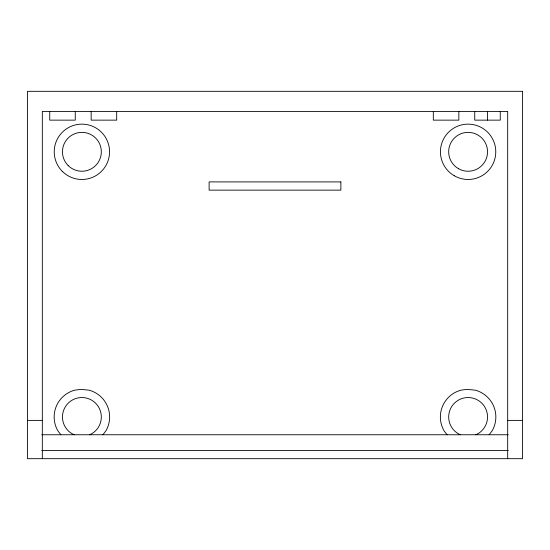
<?xml version="1.0" encoding="UTF-8"?>
<svg xmlns="http://www.w3.org/2000/svg" width="550" height="550" viewBox="0 0 550 550"><rect width="100%" height="100%" fill="white"/><g stroke="black" fill="none" stroke-linecap="round" stroke-linejoin="round"><path stroke-width="0.82" d="M102.912 434.754L105.916 430.842A27.741 27.741 0 0 0 89.073 390.177L80.816 389.373L74.711 390.177A27.741 27.741 0 0 0 57.867 430.842L60.871 434.754M489.129 434.754L492.133 430.842A27.741 27.741 0 0 0 475.289 390.177L467.033 389.373L460.928 390.177A27.741 27.741 0 0 0 444.084 430.842L447.088 434.754M89.299 434.754L91.609 433.799A19.436 19.436 0 0 0 96.779 404.477A19.436 19.436 0 0 0 67.004 404.477A19.436 19.436 0 0 0 72.174 433.799L74.484 434.754M475.516 434.754L477.826 433.799A19.436 19.436 0 0 0 482.996 404.477A19.436 19.436 0 0 0 453.221 404.477A19.436 19.436 0 0 0 458.391 433.799L460.701 434.754M27.5 420.386L42.323 420.386M507.678 420.386L522.5 420.386M41.752 434.754L508.248 434.754M41.752 450.443L508.248 450.443M507.678 458.679L507.678 111.416L42.323 111.416L42.323 458.679M500.266 111.567L500.266 120.141L474.739 120.141L474.739 111.567M487.499 111.567L487.499 120.141M458.844 111.567L458.844 120.141L433.317 120.141L433.317 111.567M116.683 111.567L116.683 120.141L91.156 120.141L91.156 111.567M75.261 111.567L75.261 120.141L49.734 120.141L49.734 111.567M522.5 91.321L27.5 91.321L27.5 458.679L522.5 458.679L522.5 91.321M340.876 181.906L209.124 181.906L209.124 190.142L340.876 190.142L340.876 181.906M454.272 175.766A27.672 27.672 0 0 0 495.777 151.807A27.672 27.672 0 0 0 454.272 127.841A27.672 27.672 0 0 0 454.272 175.766M458.391 168.637A19.436 19.436 0 0 0 487.541 151.807A19.436 19.436 0 0 0 458.391 134.977A19.436 19.436 0 0 0 458.391 168.637M62.329 171.373A27.672 27.672 0 0 0 108.618 158.971A27.672 27.672 0 0 0 74.731 125.077A27.672 27.672 0 0 0 62.329 171.373M68.152 165.55A19.436 19.436 0 0 0 100.664 156.833A19.436 19.436 0 0 0 76.862 133.031A19.436 19.436 0 0 0 68.152 165.55"/></g></svg>
